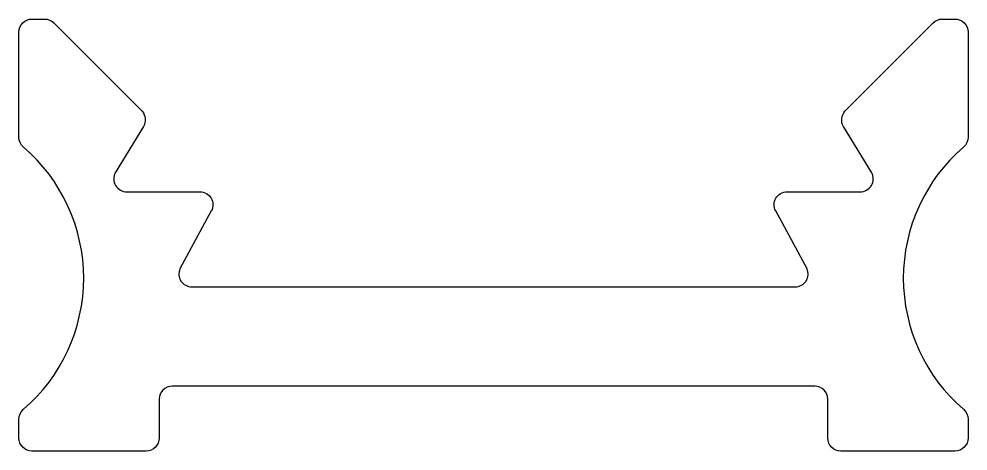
# Model space of a CAD drawing. Extents: x 406 to 428, y 220.7 to 230.7.
import ezdxf

# ---------------------------------------------------------------- set-up
doc = ezdxf.new("R2010")
doc.units = 0
doc.header["$LTSCALE"] = 15
doc.layers.get('0').update_dxf_attribs({"linetype": 'CONTINUOUS'})

msp = doc.modelspace()

# ---------------------------------------------------------------- linework, layer by layer
at = {"color": 0, "ltscale": 0.05}
msp.add_lwpolyline([(427.892, 227.708, 0.459639), (427.892, 221.637, -0.218815), (427.996, 221.409), (427.996, 220.972, -0.414214), (427.696, 220.672), (425.046, 220.672, -0.414214), (424.746, 220.972), (424.746, 221.872, 0.414214), (424.446, 222.172), (409.546, 222.172, 0.414214), (409.246, 221.872), (409.246, 220.972, -0.414214), (408.946, 220.672), (406.296, 220.672, -0.414214), (405.996, 220.972), (405.996, 221.409, -0.218815), (406.101, 221.637, 0.459639), (406.101, 227.708, -0.218815), (405.996, 227.936), (405.996, 230.372, -0.414214), (406.296, 230.672), (406.591, 230.672, -0.198912), (406.804, 230.584), (408.85, 228.538, -0.328609), (408.881, 228.183), (408.229, 227.113, 0.565181), (408.495, 226.672), (410.192, 226.672, -0.568951), (410.455, 226.229), (409.727, 224.891, 0.53932), (410.003, 224.472), (423.99, 224.472, 0.53932), (424.265, 224.891), (423.538, 226.229, -0.568951), (423.801, 226.672), (425.498, 226.672, 0.565181), (425.763, 227.113), (425.111, 228.183, -0.328609), (425.143, 228.538), (427.189, 230.584, -0.198912), (427.401, 230.672), (427.696, 230.672, -0.414214), (427.996, 230.372), (427.996, 227.936, -0.218815)], format="xyb", close=True, dxfattribs=at)

doc.saveas('drawing.dxf')
